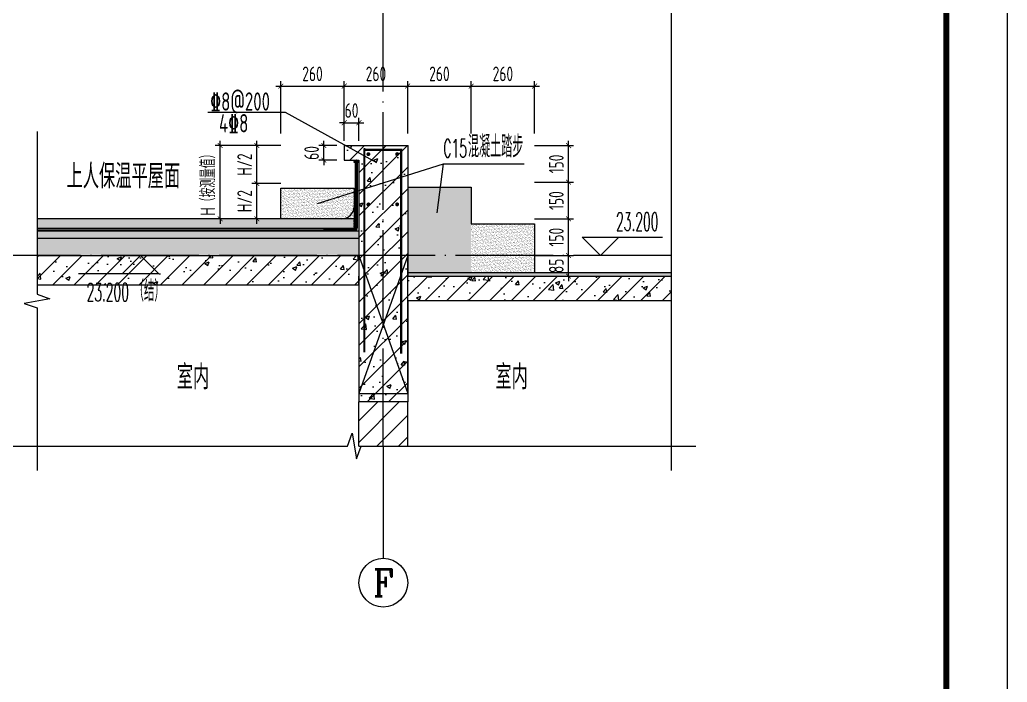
# Model space of a CAD drawing. Extents: x -1307975 to -76406, y -96289 to 379359.
# Drawn here: x -495474 to -491428, y 268176 to 270889 of the extents above; entities that cross this region are included whole.
import ezdxf
from ezdxf.enums import TextEntityAlignment as Align

# ---------------------------------------------------------------- set-up
doc = ezdxf.new("R2010")
doc.units = 0
doc.header["$LTSCALE"] = 1000
doc.linetypes.add('DASH', pattern=[0.35, 0.25, -0.1])
doc.linetypes.add('DOTE', pattern=[2.42, 2, -0.2, 0.02, -0.2])
doc.layers.get('0').update_dxf_attribs({"linetype": 'CONTINUOUS'})
doc.layers.get('DEFPOINTS').update_dxf_attribs({"linetype": 'CONTINUOUS'})
for name, color, linetype in [('3-屋面构造层', 157, 'CONTINUOUS'), ('A-AXIS_TEXT', 7, 'CONTINUOUS'), ('AXIS', 3, 'CONTINUOUS'), ('DIM', 2, 'CONTINUOUS'), ('DIM_ELEV', 3, 'CONTINUOUS'), ('DIM_IDEN', 67, 'CONTINUOUS'), ('DIM_SYMB', 3, 'CONTINUOUS'), ('PUB_TEXT', 2, 'CONTINUOUS'), ('REIN', 6, 'CONTINUOUS'), ('S-大样-砼线', 7, 'CONTINUOUS'), ('S-引出线', 40, 'CONTINUOUS'), ('TEXT', 2, 'CONTINUOUS'), ('WALL', 5, 'CONTINUOUS'), ('立面-看线', 251, 'CONTINUOUS')]:
    doc.layers.add(name, color=color, linetype=linetype)
for name, color, linetype, lineweight in [('AXIS_TEXT', 7, 'CONTINUOUS', 20), ('DOTE', 19, 'DOTE', 9), ('PUB_HATCH', 8, 'CONTINUOUS', 9), ('图框', 9, 'CONTINUOUS', 18)]:
    doc.layers.add(name, color=color, linetype=linetype, lineweight=lineweight)
doc.layers.add('yichutu', color=7, linetype='CONTINUOUS', true_color=0xffffff)
doc.styles.add('_TCH_AXIS', font='COMPLEX', dxfattribs={"bigfont": 'GBCBIG'})
doc.styles.add('_TCH_DIM', font='SIMPLEX.shx', dxfattribs={"width": 0.7, "bigfont": 'GBCBIG.shx'})
doc.styles.add('COMPLEX', font='COMPLEX')
doc.styles.add('DIM_FONT_T3', font='SIMPLEX', dxfattribs={"width": 0.705882, "bigfont": 'GBCBIG'})
doc.styles.add('TSSD_DIMENSION', font='Tssdeng.shx', dxfattribs={"width": 0.7, "bigfont": 'tssdchn.shx'})
doc.styles.add('TSSD_REIN', font='tssdeng.shx', dxfattribs={"width": 0.7, "height": 300, "bigfont": 'tssdchn.shx'})
doc.dimstyles.new('TSSD_20_20', dxfattribs={"dimtxt": 60, "dimasz": 20, "dimexe": 20, "dimexo": 50, "dimgap": 20, "dimtad": 1, "dimdec": 0, "dimzin": 0, "dimdsep": 46, "dimtxsty": 'TSSD_DIMENSION', "dimblk": 'ARCHTICK', "dimblk1": 'ARCHTICK', "dimblk2": 'ARCHTICK', "dimcen": 0, "dimdle": 20, "dimclrt": 7, "dimadec": 0, "dimazin": 0, "dimtfac": 1, "dimtdec": 0, "dimtix": 1, "dimtmove": 2, "dimatfit": 3, "dimfxl": 1, "dimtolj": 1, "dimtzin": 0, "dimarcsym": 0})
pattern_1 = [(45, (-1182008.505, 426623.756), (-44.194174, 44.194174), []), (50, (-1182008.5, 426623.76), (179.315046, -15.688034), [18.75, -206.25]), (355, (-1182008.5, 426623.76), (-34.687833, 188.048033), [15, -165]), (100.4514, (-1181993.56, 426622.45), (144.627345, 172.359886), [15.935047, -175.28553]), (46.1842, (-1182008.5, 426673.76), (266.81026, -41.379754), [28.125, -309.375]), (96.6356, (-1181986.27, 426670.3), (233.66568, 243.52947), [23.90257, -262.92825]), (351.1842, (-1182008.5, 426673.76), (233.66549, 243.52965), [22.5, -247.5]), (21, (-1181983.5, 426661.26), (149.226763, -100.654723), [18.75, -206.25]), (326, (-1181983.5, 426661.26), (60.828833, 181.28751), [15, -165]), (71.4514, (-1181971.07, 426652.87), (210.055657, 80.632624), [15.935047, -175.28553]), (37.5, (-1182008.505, 426623.756), (3.039964, 83.2234635), [0, -163, 0, -167.5, 0, -165.625]), (7.5, (-1182008.505, 426623.76), (65.767384, 98.602928), [0, -95.5, 0, -159.25, 0, -63.125]), (327.5, (-1182064.255, 426623.756), (133.455609, -5.638718), [0, -62.5, 0, -195, 0, -258.75]), (317.5, (-1182089.25, 426623.76), (145.796542, 25.026246), [0, -81.25, 0, -129.5, 0, -183.75])]

# ---------------------------------------------------------------- blocks, each defined once
blk = doc.blocks.new('GFDDDDRG')
at = {"layer": '图框'}
blk.add_lwpolyline([(923309.8, -107437), (923309.8, -159999.5), (893609.8, -159999.5), (893609.8, -107437)], close=True, dxfattribs=at)
blk.add_lwpolyline([(923309.8, -107437), (923309.8, -159999.5), (893609.8, -159999.5), (893609.8, -107437)], close=True, dxfattribs=at)
at = {"layer": '图框', "const_width": 50}
blk.add_lwpolyline([(894109.8, -159499.5), (922809.8, -159499.5), (922809.8, -108687), (894109.8, -108687)], close=True, dxfattribs=at)
blk = doc.blocks.new('yct-1051-594-26275-14850-25-1002.0')
at = {"layer": 'yichutu', "color": 7, "true_color": 0xffffff}
blk.add_lwpolyline([(0, 0), (0, 14850), (26275, 14850), (26275, 0)], close=True, dxfattribs=at)
blk = doc.blocks.new('_ArchTick')
at = {"color": 0, "linetype": 'ByBlock', "const_width": 0.15}
blk.add_lwpolyline([(-0.5, -0.5), (0.5, 0.5)], dxfattribs=at)
blk = doc.blocks.new('*D2407')
at = {"layer": 'DEFPOINTS', "color": 0, "transparency": 16777216}
for p in [(-493391.6, 269923.4), (-493225.6, 269923.4), (-493391.6, 269838.4)]:
    blk.add_point(p, dxfattribs=at)
at = {"layer": 'DIM', "color": 0, "lineweight": -2, "transparency": 16777216}
for p, q in [((-493341.6, 269923.4), (-493205.6, 269923.4)), ((-493225.6, 269923.4), (-493225.6, 269943.4)), ((-493225.6, 269838.4), (-493225.6, 269923.4)), ((-493341.6, 269838.4), (-493205.6, 269838.4)), ((-493225.6, 269838.4), (-493225.6, 269818.4))]:
    blk.add_line(p, q, dxfattribs=at)
at = {"layer": 'DIM', "color": 0, "lineweight": -2, "transparency": 16777216, "xscale": 20, "yscale": 20, "zscale": 20}
for p, rotation in [((-493225.6, 269923.4), 270), ((-493225.6, 269838.4), 90)]:
    blk.add_blockref('_ArchTick', p, dxfattribs=dict(at, rotation=rotation))
at = {"layer": 'DIM', "color": 7, "transparency": 16777216, "insert": (-493275.6, 269880.9), "char_height": 60, "attachment_point": 5, "rotation": 90, "style": 'TSSD_DIMENSION'}
blk.add_mtext('\\A1;85', dxfattribs=at)
blk = doc.blocks.new('*D2414')
at = {"layer": 'DEFPOINTS', "color": 0, "transparency": 16777216}
for p in [(-494652.8, 270373.5), (-494354.5, 270373.4), (-494354.5, 270073.5)]:
    blk.add_point(p, dxfattribs=at)
at = {"layer": 'DIM', "color": 0, "lineweight": -2, "transparency": 16777216}
for p, q in [((-494404.5, 270373.4), (-494672.8, 270373.5)), ((-494652.9, 270073.5), (-494652.8, 270373.5)), ((-494652.8, 270373.5), (-494652.8, 270393.5)), ((-494404.5, 270073.5), (-494672.9, 270073.5)), ((-494652.9, 270073.5), (-494652.9, 270053.5))]:
    blk.add_line(p, q, dxfattribs=at)
at = {"layer": 'DIM', "color": 0, "lineweight": -2, "transparency": 16777216, "xscale": 20, "yscale": 20, "zscale": 20}
for p, rotation in [((-494652.8, 270373.5), 269.9914374680386), ((-494652.9, 270073.5), 89.99143746803853)]:
    blk.add_blockref('_ArchTick', p, dxfattribs=dict(at, rotation=rotation))
at = {"layer": 'DIM', "color": 7, "transparency": 16777216, "insert": (-494702.8, 270223.5), "char_height": 60, "attachment_point": 5, "rotation": 89.9914, "style": 'TSSD_DIMENSION'}
blk.add_mtext('\\A1;H（按测量值）', dxfattribs=at)
blk = doc.blocks.new('*D2415')
at = {"layer": 'DEFPOINTS', "color": 0, "transparency": 16777216}
for p in [(-494502.8, 270373.5), (-494354.5, 270373.4), (-494354.5, 270218.4)]:
    blk.add_point(p, dxfattribs=at)
at = {"layer": 'DIM', "color": 0, "lineweight": -2, "transparency": 16777216}
for p, q in [((-494404.5, 270373.4), (-494522.8, 270373.5)), ((-494502.8, 270198.5), (-494502.8, 270393.5)), ((-494404.5, 270218.4), (-494522.8, 270218.5))]:
    blk.add_line(p, q, dxfattribs=at)
at = {"layer": 'DIM', "color": 0, "lineweight": -2, "transparency": 16777216, "xscale": 20, "yscale": 20, "zscale": 20}
for p, rotation in [((-494502.8, 270373.5), 89.99143746801619), ((-494502.8, 270218.5), 269.9914374680162)]:
    blk.add_blockref('_ArchTick', p, dxfattribs=dict(at, rotation=rotation))
at = {"layer": 'DIM', "color": 7, "transparency": 16777216, "insert": (-494552.8, 270296), "char_height": 60, "attachment_point": 5, "rotation": 89.9914, "style": 'TSSD_DIMENSION'}
blk.add_mtext('\\A1;H/2', dxfattribs=at)
blk = doc.blocks.new('*D2416')
at = {"layer": 'DEFPOINTS', "color": 0, "transparency": 16777216}
for p in [(-494502.8, 270218.5), (-494354.5, 270218.4), (-494354.5, 270073.5)]:
    blk.add_point(p, dxfattribs=at)
at = {"layer": 'DIM', "color": 0, "lineweight": -2, "transparency": 16777216}
for p, q in [((-494502.9, 270053.5), (-494502.8, 270238.5)), ((-494404.5, 270218.4), (-494522.8, 270218.5)), ((-494404.5, 270073.5), (-494522.9, 270073.5))]:
    blk.add_line(p, q, dxfattribs=at)
at = {"layer": 'DIM', "color": 0, "lineweight": -2, "transparency": 16777216, "xscale": 20, "yscale": 20, "zscale": 20}
for p, rotation in [((-494502.8, 270218.5), 89.99143746803242), ((-494502.9, 270073.5), 269.9914374680324)]:
    blk.add_blockref('_ArchTick', p, dxfattribs=dict(at, rotation=rotation))
at = {"layer": 'DIM', "color": 7, "transparency": 16777216, "insert": (-494552.8, 270146), "char_height": 60, "attachment_point": 5, "rotation": 89.9914, "style": 'TSSD_DIMENSION'}
blk.add_mtext('\\A1;H/2', dxfattribs=at)
blk = doc.blocks.new('*D2417')
at = {"layer": 'DEFPOINTS', "color": 0, "transparency": 16777216}
for p in [(-493364.5, 270617.3), (-493624.5, 270373.5), (-493364.5, 270373.5)]:
    blk.add_point(p, dxfattribs=at)
at = {"layer": 'DIM', "color": 0, "lineweight": -2, "transparency": 16777216}
for p, q in [((-493624.5, 270423.5), (-493624.5, 270637.3)), ((-493364.5, 270423.5), (-493364.5, 270637.3)), ((-493644.5, 270617.3), (-493344.5, 270617.3))]:
    blk.add_line(p, q, dxfattribs=at)
at = {"layer": 'DIM', "color": 0, "lineweight": -2, "transparency": 16777216, "xscale": 20, "yscale": 20, "zscale": 20, "rotation": 180}
blk.add_blockref('_ArchTick', (-493624.5, 270617.3), dxfattribs=at)
at = {"layer": 'DIM', "color": 0, "lineweight": -2, "transparency": 16777216, "xscale": 20, "yscale": 20, "zscale": 20}
blk.add_blockref('_ArchTick', (-493364.5, 270617.3), dxfattribs=at)
at = {"layer": 'DIM', "color": 7, "transparency": 16777216, "insert": (-493494.5, 270667.3), "char_height": 60, "attachment_point": 5, "style": 'TSSD_DIMENSION'}
blk.add_mtext('\\A1;260', dxfattribs=at)
blk = doc.blocks.new('*D2418')
at = {"layer": 'DEFPOINTS', "color": 0, "transparency": 16777216}
for p in [(-493624.5, 270617.3), (-493884.5, 270373.5), (-493624.5, 270373.5)]:
    blk.add_point(p, dxfattribs=at)
at = {"layer": 'DIM', "color": 0, "lineweight": -2, "transparency": 16777216}
for p, q in [((-493884.5, 270423.5), (-493884.5, 270637.3)), ((-493624.5, 270423.5), (-493624.5, 270637.3)), ((-493904.5, 270617.3), (-493604.5, 270617.3))]:
    blk.add_line(p, q, dxfattribs=at)
at = {"layer": 'DIM', "color": 0, "lineweight": -2, "transparency": 16777216, "xscale": 20, "yscale": 20, "zscale": 20, "rotation": 180}
blk.add_blockref('_ArchTick', (-493884.5, 270617.3), dxfattribs=at)
at = {"layer": 'DIM', "color": 0, "lineweight": -2, "transparency": 16777216, "xscale": 20, "yscale": 20, "zscale": 20}
blk.add_blockref('_ArchTick', (-493624.5, 270617.3), dxfattribs=at)
at = {"layer": 'DIM', "color": 7, "transparency": 16777216, "insert": (-493754.5, 270667.3), "char_height": 60, "attachment_point": 5, "style": 'TSSD_DIMENSION'}
blk.add_mtext('\\A1;260', dxfattribs=at)
blk = doc.blocks.new('*D2419')
at = {"layer": 'DEFPOINTS', "color": 0, "transparency": 16777216}
for p in [(-493884.5, 270617.3), (-494144.5, 270373.5), (-493884.5, 270373.5)]:
    blk.add_point(p, dxfattribs=at)
at = {"layer": 'DIM', "color": 0, "lineweight": -2, "transparency": 16777216}
for p, q in [((-494144.5, 270423.5), (-494144.5, 270637.3)), ((-493884.5, 270423.5), (-493884.5, 270637.3)), ((-494164.5, 270617.3), (-493864.5, 270617.3))]:
    blk.add_line(p, q, dxfattribs=at)
at = {"layer": 'DIM', "color": 0, "lineweight": -2, "transparency": 16777216, "xscale": 20, "yscale": 20, "zscale": 20, "rotation": 180}
blk.add_blockref('_ArchTick', (-494144.5, 270617.3), dxfattribs=at)
at = {"layer": 'DIM', "color": 0, "lineweight": -2, "transparency": 16777216, "xscale": 20, "yscale": 20, "zscale": 20}
blk.add_blockref('_ArchTick', (-493884.5, 270617.3), dxfattribs=at)
at = {"layer": 'DIM', "color": 7, "transparency": 16777216, "insert": (-494014.5, 270667.3), "char_height": 60, "attachment_point": 5, "style": 'TSSD_DIMENSION'}
blk.add_mtext('\\A1;260', dxfattribs=at)
blk = doc.blocks.new('*D2420')
at = {"layer": 'DEFPOINTS', "color": 0, "transparency": 16777216}
for p in [(-494144.5, 270617.3), (-494404.5, 270373.5), (-494144.5, 270373.5)]:
    blk.add_point(p, dxfattribs=at)
at = {"layer": 'DIM', "color": 0, "lineweight": -2, "transparency": 16777216}
for p, q in [((-494404.5, 270423.5), (-494404.5, 270637.3)), ((-494144.5, 270423.5), (-494144.5, 270637.3)), ((-494424.5, 270617.3), (-494124.5, 270617.3))]:
    blk.add_line(p, q, dxfattribs=at)
at = {"layer": 'DIM', "color": 0, "lineweight": -2, "transparency": 16777216, "xscale": 20, "yscale": 20, "zscale": 20, "rotation": 180}
blk.add_blockref('_ArchTick', (-494404.5, 270617.3), dxfattribs=at)
at = {"layer": 'DIM', "color": 0, "lineweight": -2, "transparency": 16777216, "xscale": 20, "yscale": 20, "zscale": 20}
blk.add_blockref('_ArchTick', (-494144.5, 270617.3), dxfattribs=at)
at = {"layer": 'DIM', "color": 7, "transparency": 16777216, "insert": (-494274.5, 270667.3), "char_height": 60, "attachment_point": 5, "style": 'TSSD_DIMENSION'}
blk.add_mtext('\\A1;260', dxfattribs=at)
blk = doc.blocks.new('*D2421')
at = {"layer": 'DEFPOINTS', "color": 0, "transparency": 16777216}
for p in [(-493414.4, 270373.5), (-493225.5, 270373.4), (-493414.5, 270223.5)]:
    blk.add_point(p, dxfattribs=at)
at = {"layer": 'DIM', "color": 0, "lineweight": -2, "transparency": 16777216}
for p, q in [((-493364.4, 270373.5), (-493205.5, 270373.4)), ((-493225.6, 270203.4), (-493225.5, 270393.4)), ((-493364.5, 270223.5), (-493205.6, 270223.4))]:
    blk.add_line(p, q, dxfattribs=at)
at = {"layer": 'DIM', "color": 0, "lineweight": -2, "transparency": 16777216, "xscale": 20, "yscale": 20, "zscale": 20}
for p, rotation in [((-493225.5, 270373.4), 89.99143746800853), ((-493225.6, 270223.4), 269.9914374680085)]:
    blk.add_blockref('_ArchTick', p, dxfattribs=dict(at, rotation=rotation))
at = {"layer": 'DIM', "color": 7, "transparency": 16777216, "insert": (-493275.5, 270298.4), "char_height": 60, "attachment_point": 5, "rotation": 89.9914, "style": 'TSSD_DIMENSION'}
blk.add_mtext('\\A1;150', dxfattribs=at)
blk = doc.blocks.new('*D2422')
at = {"layer": 'DEFPOINTS', "color": 0, "transparency": 16777216}
for p in [(-493414.5, 270223.5), (-493225.6, 270223.4), (-493414.5, 270073.5)]:
    blk.add_point(p, dxfattribs=at)
at = {"layer": 'DIM', "color": 0, "lineweight": -2, "transparency": 16777216}
for p, q in [((-493225.6, 270053.4), (-493225.6, 270243.4)), ((-493364.5, 270223.5), (-493205.6, 270223.4)), ((-493364.5, 270073.5), (-493205.6, 270073.4))]:
    blk.add_line(p, q, dxfattribs=at)
at = {"layer": 'DIM', "color": 0, "lineweight": -2, "transparency": 16777216, "xscale": 20, "yscale": 20, "zscale": 20}
for p, rotation in [((-493225.6, 270223.4), 89.99143746796419), ((-493225.6, 270073.4), 269.9914374679641)]:
    blk.add_blockref('_ArchTick', p, dxfattribs=dict(at, rotation=rotation))
at = {"layer": 'DIM', "color": 7, "transparency": 16777216, "insert": (-493275.6, 270148.4), "char_height": 60, "attachment_point": 5, "rotation": 89.9914, "style": 'TSSD_DIMENSION'}
blk.add_mtext('\\A1;150', dxfattribs=at)
blk = doc.blocks.new('*D2423')
at = {"layer": 'DEFPOINTS', "color": 0, "transparency": 16777216}
for p in [(-493414.5, 270073.5), (-493225.6, 270073.4), (-493414.5, 269923.5)]:
    blk.add_point(p, dxfattribs=at)
at = {"layer": 'DIM', "color": 0, "lineweight": -2, "transparency": 16777216}
for p, q in [((-493364.5, 270073.5), (-493205.6, 270073.4)), ((-493225.6, 269903.4), (-493225.6, 270093.4)), ((-493364.5, 269923.5), (-493205.6, 269923.4))]:
    blk.add_line(p, q, dxfattribs=at)
at = {"layer": 'DIM', "color": 0, "lineweight": -2, "transparency": 16777216, "xscale": 20, "yscale": 20, "zscale": 20}
for p, rotation in [((-493225.6, 270073.4), 89.991437468004), ((-493225.6, 269923.4), 269.991437468004)]:
    blk.add_blockref('_ArchTick', p, dxfattribs=dict(at, rotation=rotation))
at = {"layer": 'DIM', "color": 7, "transparency": 16777216, "insert": (-493275.6, 269998.4), "char_height": 60, "attachment_point": 5, "rotation": 89.9914, "style": 'TSSD_DIMENSION'}
blk.add_mtext('\\A1;150', dxfattribs=at)
blk = doc.blocks.new('*D2426')
at = {"layer": 'DEFPOINTS', "color": 0, "transparency": 16777216}
for p in [(-494228.3, 270373.5), (-494124.5, 270373.5), (-494124.5, 270313.5)]:
    blk.add_point(p, dxfattribs=at)
at = {"layer": 'DIM', "color": 0, "lineweight": -2, "transparency": 16777216}
for p, q in [((-494174.5, 270373.5), (-494248.3, 270373.5)), ((-494228.3, 270373.5), (-494228.3, 270393.5)), ((-494228.3, 270313.5), (-494228.3, 270373.5)), ((-494174.5, 270313.5), (-494248.3, 270313.5)), ((-494228.3, 270313.5), (-494228.3, 270293.5))]:
    blk.add_line(p, q, dxfattribs=at)
at = {"layer": 'DIM', "color": 0, "lineweight": -2, "transparency": 16777216, "xscale": 20, "yscale": 20, "zscale": 20}
for p, rotation in [((-494228.3, 270373.5), 270), ((-494228.3, 270313.5), 90)]:
    blk.add_blockref('_ArchTick', p, dxfattribs=dict(at, rotation=rotation))
at = {"layer": 'DIM', "color": 7, "transparency": 16777216, "insert": (-494278.3, 270343.5), "char_height": 60, "attachment_point": 5, "rotation": 90, "style": 'TSSD_DIMENSION'}
blk.add_mtext('\\A1;60', dxfattribs=at)
blk = doc.blocks.new('*D2427')
at = {"layer": 'DEFPOINTS', "color": 0, "transparency": 16777216}
for p in [(-494084.5, 270467.3), (-494144.5, 270343.5), (-494084.5, 270343.5)]:
    blk.add_point(p, dxfattribs=at)
at = {"layer": 'DIM', "color": 0, "lineweight": -2, "transparency": 16777216}
for p, q in [((-494144.5, 270393.5), (-494144.5, 270487.3)), ((-494084.5, 270393.5), (-494084.5, 270487.3)), ((-494144.5, 270467.3), (-494164.5, 270467.3)), ((-494144.5, 270467.3), (-494084.5, 270467.3)), ((-494084.5, 270467.3), (-494064.5, 270467.3))]:
    blk.add_line(p, q, dxfattribs=at)
at = {"layer": 'DIM', "color": 0, "lineweight": -2, "transparency": 16777216, "xscale": 20, "yscale": 20, "zscale": 20}
blk.add_blockref('_ArchTick', (-494144.5, 270467.3), dxfattribs=at)
at = {"layer": 'DIM', "color": 0, "lineweight": -2, "transparency": 16777216, "xscale": 20, "yscale": 20, "zscale": 20, "rotation": 180}
blk.add_blockref('_ArchTick', (-494084.5, 270467.3), dxfattribs=at)
at = {"layer": 'DIM', "color": 7, "transparency": 16777216, "insert": (-494114.5, 270517.3), "char_height": 60, "attachment_point": 5, "style": 'TSSD_DIMENSION'}
blk.add_mtext('\\A1;60', dxfattribs=at)
blk = doc.blocks.new('_AXISO')
blk.add_circle((0, 0), 0.5)
at = {"layer": 'A-AXIS_TEXT', "style": 'COMPLEX', "width": 1.041667}
blk.add_attdef('A', text='', height=0.56, dxfattribs=at).set_placement((-0.25, -0.28), (0.25, -0.28), align=Align.FIT)
blk = doc.blocks.new('20210809.04175823')
at = {"layer": 'REIN', "const_width": 9}
blk.add_lwpolyline([(87795.5, 66684), (87795.5, 67513.4), (87946.6, 67513.4), (87946.6, 66678.4)], dxfattribs=at)
at = {"layer": 'REIN', "const_width": 8}
for points in [[(87808.2, 67496.1, 1), (87816.2, 67496.1, 1)], [(87926, 67496.1, 1), (87934, 67496.1, 1)], [(87808.2, 67290.1, 1), (87816.2, 67290.1, 1)], [(87926, 67290.1, 1), (87934, 67290.1, 1)]]:
    blk.add_lwpolyline(points, format="xyb", close=True, dxfattribs=at)
at = {"layer": 'S-大样-砼线'}
for p, q in [((87773.3, 67080.9), (87973.3, 66515.9)), ((87973.3, 67080.9), (87773.3, 66515.9))]:
    blk.add_line(p, q, dxfattribs=at)
blk.add_lwpolyline([(87973.3, 67080.9), (87773.3, 67080.9), (87773.3, 66515.9), (87973.3, 66515.9)], close=True, dxfattribs=at)
at = {"layer": 'S-引出线'}
blk.add_lwpolyline([(87846.2, 67460.1), (87472.9, 67667.2), (87154.5, 67667.2)], dxfattribs=at)
at = {"layer": 'TEXT', "style": 'TSSD_REIN', "width": 0.7}
for s, p in [('%%1328@200', (87164, 67674.1)), ('4%%1328', (87200.1, 67585))]:
    blk.add_text(s, height=75, rotation=0, dxfattribs=at).set_placement(p)

msp = doc.modelspace()

# ---------------------------------------------------------------- hatches: boundary and pattern name
at = {"layer": '3-屋面构造层'}
h = msp.add_hatch(dxfattribs=at)
h.set_pattern_fill('隔热材料01', color=256, scale=7.692308, style=0)
h.set_pattern_definition([(270, (-2472994.5854, -615976.039), (3.846153863, -7e-16), [0.385980771, -3.460173092]), (270, (-2472997.467, -615976.039), (3.846153863, -7e-16), [0.385980771, -3.460173092]), (90, (-2472995.5044, -615978.6488), (-3.846153863, 2e-16), [0.385980771, -3.460173092]), (90, (-2472996.548, -615978.6488), (-3.846153863, 2e-16), [0.385980771, -3.460173092]), (180, (-2472994.102, -615979.267), (-5e-16, -3.846153863), [3.848019248, 0.0018653846]), (135, (-2472995.1757, -615979.074), (2e-16, 3.8461441747), [0.328307694, -5.110980792]), (116.56505, (-2472991.5617, -615978.8418), (8.6793e-06, 3.8461487416), [0.215769232, -8.384500037]), (116.56505, (-2472995.4079, -615978.8418), (8.6793e-06, 3.8461487416), [0.215769232, -8.384500037]), (153.43495, (-2472990.9436, -615979.267), (-8.6793e-06, 3.8461487416), [0.431538463, -8.168730805]), (153.43495, (-2472994.7898, -615979.267), (-8.6793e-06, 3.8461487416), [0.431538463, -8.168730805]), (63.43495, (-2472991.6582, -615978.2628), (-8.6793e-06, 3.8461487416), [2.054923086, -6.5453461826]), (63.43495, (-2472995.5044, -615978.2628), (-8.6793e-06, 3.8461487416), [2.054923086, -6.5453461826]), (116.56505, (-2472990.7392, -615976.0389), (8.6793e-06, 3.8461487416), [0.215769232, -8.384500037]), (116.56505, (-2472994.5854, -615976.0389), (8.6793e-06, 3.8461487416), [0.215769232, -8.384500037]), (135, (-2472994.682, -615975.846), (2e-16, 3.8461441747), [0.328307694, -5.110980792]), (153.43495, (-2472991.068, -615975.6137), (-8.6793e-06, 3.8461487416), [0.431538463, -8.168730805]), (153.43495, (-2472994.914, -615975.6137), (-8.6793e-06, 3.8461487416), [0.431538463, -8.168730805]), (45, (-2472997.3703, -615975.846), (2e-16, 3.8461441747), [0.328307694, -5.110980792]), (63.43495, (-2472993.6207, -615976.0389), (-8.6793e-06, 3.8461487416), [0.215769232, -8.384500037]), (63.43495, (-2472997.4668, -615976.0389), (-8.6793e-06, 3.8461487416), [0.215769232, -8.384500037]), (26.56505, (-2472993.292, -615975.6137), (8.6793e-06, 3.8461487416), [0.431538463, -8.168730805]), (26.56505, (-2472997.1382, -615975.6137), (8.6793e-06, 3.8461487416), [0.431538463, -8.168730805]), (116.56505, (-2472992.7017, -615978.2628), (8.6793e-06, 3.8461487416), [2.054923086, -6.5453461826]), (116.56505, (-2472996.5479, -615978.2628), (8.6793e-06, 3.8461487416), [2.054923086, -6.5453461826]), (45, (-2472996.8765, -615979.074), (2e-16, 3.8461441747), [0.328307694, -5.110980792]), (63.43495, (-2472992.7982, -615978.8418), (-8.6793e-06, 3.8461487416), [0.215769232, -8.384500037]), (63.43495, (-2472996.6443, -615978.8418), (-8.6793e-06, 3.8461487416), [0.215769232, -8.384500037]), (26.56505, (-2472993.4163, -615979.267), (8.6793e-06, 3.8461487416), [0.431538463, -8.168730805]), (26.56505, (-2472997.2625, -615979.267), (8.6793e-06, 3.8461487416), [0.431538463, -8.168730805])])
edge = h.paths.add_edge_path()
edge.add_arc((-494095.27, 270304.24), 9.23, 90, 180, ccw=False)
edge.add_line((-494095.27, 270313.47), (-494084.5, 270313.47))
edge.add_line((-494084.5, 270313.47), (-494084.5, 270304.24))
edge.add_line((-494084.5, 270304.24), (-494104.5, 270304.24))
h = msp.add_hatch(dxfattribs=at)
h.set_pattern_fill('混凝土', color=256, scale=5, angle=-1.14576, style=0)
h.set_pattern_definition([(48.8542372, (-2555756.07, -660067.9), (35.7930991, -3.8540962), [3.75, -41.25]), (353.8542372, (-2555756.07, -660067.9), (-6.18413784, 37.7408106), [3, -33]), (99.3056372, (-2555753.087, -660068.22), (29.6089874, 33.88669106), [3.1870095, -35.0571056]), (45.0384372, (-2555755.87, -660057.9), (53.1858973, -9.3413237), [5.625, -61.875]), (95.4898372, (-2555751.44, -660058.68), (47.6977146, 47.7616795), [4.7805144, -52.58565]), (350.0384372, (-2555755.87, -660057.9), (47.6976773, 47.7617167), [4.5, -49.5]), (19.8542372, (-2555750.92, -660060.5), (29.43684693, -20.72370726), [3.75, -41.25]), (324.8542372, (-2555750.92, -660060.5), (12.88833923, 36.00698624), [3, -33]), (70.3056372, (-2555748.468, -660062.228), (42.32519773, 15.28324586), [3.1870095, -35.0571056]), (36.35423716, (-2555756.07, -660067.9), (0.9406985, 16.62920733), [0, -32.6, 0, -33.5, 0, -33.125]), (6.3542372, (-2555756.07, -660067.9), (13.54517982, 19.45362572), [0, -19.1, 0, -31.85, 0, -12.625]), (326.35423716, (-2555767.218, -660067.677), (26.66323482, -1.66123381), [0, -12.5, 0, -39, 0, -51.75]), (316.3542372, (-2555772.217, -660067.577), (29.25356332, 4.4211788), [0, -16.25, 0, -25.9, 0, -36.75])])
h.paths.add_polyline_path([(-495402.79, 270033.47), (-495402.79, 270073.47), (-494104.5, 270073.47), (-494104.5, 270033.47)])
h = msp.add_hatch(dxfattribs=at)
h.set_pattern_fill('隔热材料03', color=256, scale=12.5, style=0)
h.set_pattern_definition([(113.578, (-2973411.9154, -241663.1705), (-0.0086926214, 6.2699620763), [1.075, -0.5693125, 2.8375, -0.5693125, 1.075, -0.6825]), (66.42, (-2973410.2784, -241663.1705), (2.7277878508, 6.04248e-05), [1.075, -0.5693125, 2.840375, -0.5693125, 1.075, -0.6825]), (180, (-2973410.2784, -241663.1705), (0, 6.25), [1.636625, -1.0910625]), (180, (-2973411.642, -241657.5455), (0, 6.25), [1.636625, -1.0910625]), (90, (-2973409.8467, -241662.1814), (2.72775, 2e-16), [0.52175, -5.72825]), (90, (-2973411.2105, -241659.0564), (2.72775, 2e-16), [0.52175, -5.72825]), (90, (-2973412.3467, -241662.1814), (2.72775, 2e-16), [0.52175, -5.72825]), (90, (-2973413.7105, -241659.0564), (2.72775, 2e-16), [0.52175, -5.72825])])
edge = h.paths.add_edge_path()
edge.add_line((-494098.25, 270073.47), (-494098.25, 270037.51))
edge.add_arc((-494104.5, 270037.51), 6.25, -90, 0, ccw=False)
edge.add_line((-494104.5, 270031.26), (-494104.5, 270073.47))
edge.add_line((-494104.5, 270073.47), (-494098.25, 270073.47))
h = msp.add_hatch(dxfattribs=at)
h.set_pattern_fill('焦渣矿渣', color=256, scale=4, angle=-1.14576, style=0)
h.set_pattern_definition([(358.85423716, (-2555756.07, -660057.9), (8.27546507, 13.69326162), [1.6, -14.4]), (298.85423716, (-2555756.07, -660057.9), (15.99644496, -0.32013217), [1.6, -14.4]), (238.85423716, (-2555754.47, -660057.932), (7.72097989, -14.01339379), [1.6, -14.4]), (268.8542372, (-2555749.671, -660058.028), (15.83683295, -8.3183365), [2.4, -11.456]), (268.8542372, (-2555748.071, -660058.06), (15.83683295, -8.3183365), [2.4, -11.456]), (268.8542372, (-2555746.472, -660058.092), (15.83683295, -8.3183365), [2.4, -11.456])])
h.paths.add_polyline_path([(-495402.79, 269993.47), (-495402.79, 270023.47), (-494084.51, 270023.47), (-494084.51, 269993.47)])
h = msp.add_hatch(dxfattribs=at)
h.set_pattern_fill('加气混凝土', color=256, scale=5, style=0)
h.set_pattern_definition([(0, (-2555738.37, -660086.2), (30, 60), [0, -60]), (0, (-2555773.47, -660094.3), (30, 60), [0, -60]), (0, (-2555753.97, -660094.9), (30, 60), [0, -60]), (0, (-2555732.67, -660077.2), (30, 60), [0, -60]), (0, (-2555757.57, -660097.9), (30, 60), [0, -60]), (0, (-2555726.67, -660039.4), (30, 60), [0, -60]), (0, (-2555744.97, -660044.2), (30, 60), [0, -60]), (0, (-2555735.37, -660051.7), (30, 60), [0, -60]), (0, (-2555784.27, -660052.9), (30, 60), [0, -60]), (0, (-2555754.87, -660055.6), (30, 60), [0, -60]), (0, (-2555766.27, -660070.9), (30, 60), [0, -60]), (0, (-2555765.67, -660093.4), (30, 60), [0, -60]), (0, (-2555743.17, -660095.8), (30, 60), [0, -60]), (0, (-2555726.67, -660069.4), (30, 60), [0, -60]), (0, (-2555782.77, -660078.7), (30, 60), [0, -60]), (0, (-2555777.67, -660068.5), (30, 60), [0, -60]), (0, (-2555754.27, -660072.7), (30, 60), [0, -60]), (0, (-2555762.67, -660081.4), (30, 60), [0, -60]), (0, (-2555767.47, -660061.6), (30, 60), [0, -60]), (0, (-2555759.97, -660039.1), (30, 60), [0, -60]), (0, (-2555780.37, -660091.3), (30, 60), [0, -60]), (0, (-2555747.37, -660051.4), (30, 60), [0, -60]), (0, (-2555775.27, -660050.5), (30, 60), [0, -60]), (0, (-2555780.07, -660042.7), (30, 60), [0, -60]), (130.601294, (-2555730.3555, -660058.1853), (-149.999998343, 180.000000787), [2.6341554, -1103.7111]), (18.4349488, (-2555734.641, -660057.042), (149.999999447, 59.999999557), [2.710524, -376.76279]), (90, (-2555734.64, -660059.614), (30, 60), [2.5714284, -117.428565]), (161.565051, (-2555732.07, -660060.471), (-150.000000755, 59.999995527), [2.710524, -376.76279]), (53.1301023, (-2555732.07, -660060.471), (30.000000057, 59.99999997), [2.857143, -297.14285]), (135, (-2555729.784, -660091.042), (-30.00000363, 59.99999594), [2.424366, -167.28126]), (45, (-2555733.213, -660091.042), (29.9999998, 59.99999976), [2.424366, -167.28126]), (135, (-2555731.498, -660092.757), (-30.00000363, 59.99999594), [2.424366, -167.28126]), (45, (-2555731.498, -660092.757), (29.9999998, 59.99999976), [2.424366, -167.28126]), (116.565051, (-2555758.64, -660050.757), (-5.2e-06, 119.9999967), [3.1943826, -63.88765]), (180, (-2555760.07, -660047.9), (-30, 60), [3.4285716, -56.571425]), (63.4349488, (-2555764.927, -660050.757), (3e-07, 119.9999994), [3.1943826, -63.88765]), (116.565051, (-2555763.5, -660053.614), (-5.2e-06, 119.9999967), [3.1943826, -63.88765]), (0, (-2555763.5, -660053.614), (30, 60), [3.4285716, -56.571425]), (63.4349488, (-2555760.07, -660053.614), (3e-07, 119.9999994), [3.1943826, -63.88765]), (107.102728, (-2555736.0698, -660071.0424), (-89.9999965592, 300.000000484), [3.8861346, -1628.29025]), (143.972626, (-2555737.2127, -660067.328), (-569.999992774, 419.999999525), [3.8861346, -812.202]), (180, (-2555740.356, -660065.04), (-30, 60), [3.7142856, -56.28571]), (36.0273733, (-2555747.2127, -660067.328), (569.999995788, 419.999995472), [3.8861346, -812.202]), (71.5650511, (-2555748.356, -660070.757), (90.000000462, 299.999999483), [3.6140316, -375.85928]), (107.102728, (-2555747.2127, -660074.471), (-89.9999965592, 300.000000484), [3.8861346, -1628.29025]), (143.972626, (-2555744.07, -660076.7567), (-569.999992774, 419.999999525), [3.8861346, -812.202]), (0, (-2555744.07, -660076.757), (30, 60), [3.7142856, -56.28571]), (36.0273733, (-2555740.3555, -660076.7567), (569.999995788, 419.999995472), [3.8861346, -812.202]), (71.5650511, (-2555737.213, -660074.471), (90.000000462, 299.999999483), [3.6140316, -375.85928]), (150.255118, (-2555735.4984, -660043.0424), (-90.000000213, 59.999999257), [2.303502, -481.43196]), (90, (-2555737.498, -660044.185), (30, 60), [2.2857144, -117.714275]), (29.7448813, (-2555737.4984, -660044.185), (90.000000053, 59.99999972), [2.303502, -481.43196]), (116.565051, (-2555749.5, -660085.614), (-5.2e-06, 119.9999967), [3.1943826, -63.88765]), (168.690067, (-2555750.927, -660082.7567), (-270.0000002, 59.999998494), [2.9137254, -608.96855]), (41.1859251, (-2555756.0698, -660084.1853), (749.999995456, 659.999994229), [3.0371844, -1272.5802]), (90, (-2555756.07, -660087.042), (30, 60), [2.857143, -117.14285]), (138.814074, (-2555753.784, -660089.0424), (-749.999986669, 660.0000042036), [3.0371844, -1272.5802]), (16.6992442, (-2555753.784, -660089.0424), (989.9999925516, 299.9999968578), [2.982945, -1249.85375]), (60.9453959, (-2555750.927, -660088.1853), (29.9999999204, 59.9999994693), [2.9416086, -1232.53395]), (109.983106, (-2555774.6412, -660060.471), (-150.000000565, 419.9999988885), [3.3442002, -1401.21975]), (155.556045, (-2555775.784, -660057.3281), (-390.0000014866, 179.9999962603), [3.4522986, -1446.51315]), (24.4439547, (-2555782.0698, -660057.3281), (390.0000001945, 179.9999991342), [3.4522986, -1446.51315]), (70.0168934, (-2555783.2127, -660060.471), (150.0000004522, 419.999998958), [3.3442002, -1401.21975]), (109.983106, (-2555782.0698, -660063.6139), (-150.000000565, 419.9999988885), [3.3442002, -1401.21975]), (160.016893, (-2555778.927, -660064.7567), (-150.000000088, 59.999997267), [3.3442002, -698.93775]), (19.9831065, (-2555778.927, -660064.7567), (149.999999176, 59.999999905), [3.3442002, -698.93775]), (70.0168934, (-2555775.784, -660063.6139), (150.0000004522, 419.999998958), [3.3442002, -1401.21975]), (122.005383, (-2555752.3555, -660065.8996), (-30.000004026, 59.999996937), [2.6954232, -563.3434]), (18.4349488, (-2555756.356, -660064.471), (149.999999447, 59.999999557), [2.710524, -376.76279]), (90, (-2555756.356, -660067.042), (30, 60), [2.5714284, -117.428565]), (161.565051, (-2555753.784, -660067.9), (-150.000000755, 59.999995527), [2.710524, -376.76279]), (54.4623222, (-2555753.784, -660067.8996), (209.9999996957, 299.9999995506), [2.457807, -1029.82115]), (116.565051, (-2555769.784, -660080.47), (-5.2e-06, 119.9999967), [3.1943826, -63.88765]), (180, (-2555771.21, -660077.614), (-30, 60), [3.142857, -56.85714]), (59.0362434, (-2555776.07, -660080.471), (30.000000098, 59.999999709), [3.3319728, -696.3822]), (120.963756, (-2555774.3555, -660083.328), (-30.0000041, 59.999997245), [3.3319728, -696.3822]), (0, (-2555774.356, -660083.33), (30, 60), [3.142857, -56.85714]), (63.4349488, (-2555771.21, -660083.33), (3e-07, 119.9999994), [3.1943826, -63.88765])])
h.paths.add_polyline_path([(-494084.5, 269923.47), (-495402.79, 269923.47), (-495402.79, 269953.47), (-494084.5, 269953.47)])
at = {"layer": 'PUB_HATCH'}
h = msp.add_hatch(dxfattribs=at)
h.set_pattern_fill('钢筋混凝土', color=256, scale=25, style=0)
h.set_pattern_definition(pattern_1)
h.paths.add_polyline_path([(-494144.5, 270313.47), (-494084.5, 270313.47), (-493884.5, 270373.47), (-494144.5, 270373.47)])
h = msp.add_hatch(dxfattribs=at)
h.set_pattern_fill('钢筋混凝土', color=256, scale=25, style=0)
h.set_pattern_definition(pattern_1)
h.paths.add_polyline_path([(-493884.5, 270373.47), (-494084.5, 270313.47), (-494084.5, 269923.47), (-494017.84, 269883.47), (-493884.5, 269923.47)])
h = msp.add_hatch(dxfattribs=at)
h.set_pattern_fill('钢筋混凝土', color=256, scale=25, style=0)
h.set_pattern_definition(pattern_1)
h.paths.add_polyline_path([(-495402.79, 269803.47), (-494084.5, 269803.47), (-494017.84, 269883.47), (-494084.5, 269923.47), (-495402.79, 269923.47)])
h = msp.add_hatch(dxfattribs=at)
h.set_pattern_fill('钢筋混凝土', color=256, scale=25, style=0)
h.set_pattern_definition(pattern_1)
h.paths.add_polyline_path([(-494017.84, 269883.47), (-494084.5, 269803.47), (-494084.5, 269838.47), (-493951.17, 269805.13), (-493884.5, 269838.47), (-493884.5, 269923.47)])
h = msp.add_hatch(dxfattribs=at)
h.set_pattern_fill('钢筋混凝土', color=256, scale=25, style=0)
h.set_pattern_definition(pattern_1)
h.paths.add_polyline_path([(-493951.17, 269805.13), (-494084.5, 269838.47), (-494084.5, 269323.47), (-493884.5, 269323.47), (-493884.5, 269738.47)])
h = msp.add_hatch(dxfattribs=at)
h.set_pattern_fill('钢筋混凝土', color=256, scale=25, style=0)
h.set_pattern_definition(pattern_1)
h.paths.add_polyline_path([(-493951.17, 269805.13), (-493884.5, 269738.47), (-492804.5, 269738.47), (-492804.5, 269838.47), (-493884.5, 269838.47)])
h = msp.add_hatch(dxfattribs=at)
h.set_pattern_fill('普通砖', color=256, scale=25, style=0)
h.set_pattern_definition([(45, (-1182008.505, 426668.634), (-44.1941915, 44.1941915), [])])
h.paths.add_polyline_path([(-493884.5, 269142.71), (-493884.5, 269323.47), (-494084.5, 269323.47), (-494084.5, 269142.71)])
at = {"layer": '立面-看线'}
h = msp.add_hatch(dxfattribs=at)
h.set_pattern_fill('碎沙', color=256, scale=4)
h.set_pattern_definition([(37.5, (-1295457.743, -115238.486), (-0.32000626, 9.78826475), [0, -7.7216, 0, -8.636, 0, -8.255]), (7.5, (-1295457.743, -115238.486), (8.99046566, 14.33650201), [0, -4.1656, 0, -6.9596, 0, -2.667]), (327.5, (-1295463.992, -115238.486), (15.819847405, 0.02874369), [0, -2.54, 0, -9.144, 0, -11.938]), (317.5, (-1295463.992, -115238.486), (15.27112905, 4.45858647), [0, -1.27, 0, -5.9944, 0, -6.858])])
h.paths.add_polyline_path([(-494104.5, 270073.47), (-494104.5, 270198.48), (-494404.5, 270198.48), (-494404.5, 270073.47)])
h = msp.add_hatch(dxfattribs=at)
h.set_pattern_fill('碎沙', color=256, scale=4)
h.set_pattern_definition([(37.5, (-1295017.743, -115160.82), (-0.32000626, 9.78826475), [0, -7.7216, 0, -8.636, 0, -8.255]), (7.5, (-1295017.743, -115160.82), (8.99046566, 14.33650201), [0, -4.1656, 0, -6.9596, 0, -2.667]), (327.5, (-1295023.992, -115160.82), (15.819847405, 0.02874369), [0, -2.54, 0, -9.144, 0, -11.938]), (317.5, (-1295023.992, -115160.82), (15.27112905, 4.45858647), [0, -1.27, 0, -5.9944, 0, -6.858])])
edge = h.paths.add_edge_path()
edge.add_line((-493624.5, 269853.47), (-493624.5, 270203.47))
edge.add_line((-493624.5, 270203.47), (-493884.5, 270203.47))
edge.add_line((-493884.5, 270198.47), (-493884.5, 269873.47))
edge.add_line((-493884.5, 269853.47), (-493625.28, 269853.47))
h = msp.add_hatch(dxfattribs=at)
h.set_pattern_fill('碎沙', color=256, scale=4)
h.set_pattern_definition([(37.5, (-1294677.743, -115400.153), (-0.32000626, 9.78826475), [0, -7.7216, 0, -8.636, 0, -8.255]), (7.5, (-1294677.743, -115400.153), (8.99046566, 14.33650201), [0, -4.1656, 0, -6.9596, 0, -2.667]), (327.5, (-1294683.992, -115400.153), (15.819847405, 0.02874369), [0, -2.54, 0, -9.144, 0, -11.938]), (317.5, (-1294683.992, -115400.153), (15.27112905, 4.45858647), [0, -1.27, 0, -5.9944, 0, -6.858])])
h.paths.add_polyline_path([(-493364.5, 269853.47), (-493364.5, 270053.47), (-493624.5, 270053.47), (-493624.5, 269853.47)])
h = msp.add_hatch(dxfattribs=at)
h.set_pattern_fill('HONEY', color=256, scale=7)
h.set_pattern_definition([(0, (-3272657.344, -1031600.166), (16.66875, 9.623705), [11.1125, -22.225]), (120, (-3272657.344, -1031600.166), (-16.66874801, 9.62370845), [11.1125, -22.225]), (60, (-3272657.344, -1031600.166), (1.99e-06, 19.24741345), [-22.225, 11.1125])])
h.paths.add_polyline_path([(-494084.5, 269953.47), (-495402.79, 269953.47), (-495402.79, 269993.47), (-494084.5, 269993.47)])
h = msp.add_hatch(dxfattribs=at)
h.set_pattern_fill('HONEY', color=256, scale=7)
h.set_pattern_definition([(0, (-1295233.773, -115523.486), (16.66875, 9.623705), [11.1125, -22.225]), (120, (-1295233.773, -115523.486), (-16.66874801, 9.62370845), [11.1125, -22.225]), (60, (-1295233.773, -115523.486), (1.99e-06, 19.24741345), [-22.225, 11.1125])])
h.paths.add_polyline_path([(-492804.5, 269838.47), (-492804.5, 269853.47), (-493884.5, 269853.47), (-493884.5, 269838.47)])

# ---------------------------------------------------------------- linework, layer by layer
at = {"layer": '3-屋面构造层'}
for p, q in [((-494098.25, 270073.47), (-495402.79, 270073.47)), ((-494104.5, 270073.47), (-494104.5, 270031.26)), ((-494104.49, 270033.47), (-495402.79, 270033.47)), ((-494084.51, 270023.47), (-495402.79, 270023.47)), ((-494084.51, 269993.47), (-495402.79, 269993.47))]:
    msp.add_line(p, q, dxfattribs=at)
at = {"layer": '3-屋面构造层', "ltscale": 0.8}
msp.add_lwpolyline([(-494104.5, 270304.24, -0.4142136), (-494095.27, 270313.47), (-494084.5, 270313.47), (-494084.5, 270304.24), (-494104.5, 270304.24)], format="xyb", dxfattribs=at)
at = {"layer": '3-屋面构造层', "color": 251, "linetype": 'DASH', "ltscale": 0.05, "true_color": 0x636466, "const_width": 2.5}
msp.add_lwpolyline([(-494219.5, 270026.26), (-494104.5, 270026.26, 0.4142136), (-494093.25, 270037.51), (-494093.25, 270304.24)], format="xyb", dxfattribs=at)
at = {"layer": '3-屋面构造层', "color": 251, "true_color": 0x636466}
for points in [[(-494219.5, 270028.76), (-494104.5, 270028.76, 0.4142136), (-494095.75, 270037.51), (-494095.75, 270304.24)], [(-494219.5, 270031.26), (-494104.5, 270031.26, 0.4142136), (-494098.25, 270037.51), (-494098.25, 270304.24)], [(-494219.5, 270027.51), (-494104.5, 270027.51, 0.4142136), (-494094.5, 270037.51), (-494094.5, 270304.24), (-494092, 270304.24), (-494092, 270037.51, -0.4142136), (-494104.5, 270025.01), (-494219.5, 270025.01)]]:
    msp.add_lwpolyline(points, format="xyb", dxfattribs=at)
at = {"layer": '3-屋面构造层', "color": 251, "linetype": 'DASH', "ltscale": 0.05, "true_color": 0x636466, "const_width": 2.5}
for points in [[(-494219.5, 270030.01), (-494233.4, 270026.26)], [(-494233.4, 270026.26), (-495402.79, 270026.26)]]:
    msp.add_lwpolyline(points, dxfattribs=at)
at = {"layer": '3-屋面构造层', "color": 251, "true_color": 0x636466}
for points in [[(-494220.06, 270031.13), (-494233.96, 270027.38)], [(-494233.4, 270027.51), (-495402.79, 270027.51)], [(-495402.79, 270025.01), (-494233.4, 270025.01)], [(-494232.84, 270025.14), (-494218.94, 270028.89)]]:
    msp.add_lwpolyline(points, dxfattribs=at)
at = {"layer": '3-屋面构造层'}
msp.add_arc((-494154.5, 270123.47), 50, 270, 360, dxfattribs=at)
at = {"layer": 'AXIS'}
msp.add_line((-493984.48, 269142.71), (-493984.48, 268683.31), dxfattribs=at)
at = {"layer": 'DIM_ELEV', "color": 3}
for p, q in [((-493094.11, 269923.47), (-493169.11, 269998.47)), ((-493169.11, 269998.47), (-492841.11, 269998.47)), ((-493094.11, 269923.47), (-493019.11, 269998.47)), ((-494979.66, 269923.47), (-495054.66, 269848.47)), ((-494979.66, 269923.47), (-494904.66, 269848.47)), ((-494904.66, 269848.47), (-495232.66, 269848.47))]:
    msp.add_line(p, q, dxfattribs=at)
at = {"layer": 'DIM_IDEN'}
for p, q in [((-494253.79, 270136.58), (-493738.26, 270298.89)), ((-493763.99, 270097.58), (-493738.26, 270298.89)), ((-493738.26, 270298.89), (-493407.67, 270298.89))]:
    msp.add_line(p, q, dxfattribs=at)
at = {"layer": 'DIM_SYMB'}
for points in [[(-492804.5, 273343.58), (-492804.5, 271221.27), (-492752, 271202.16), (-492857, 271183.64), (-492804.5, 271165.02), (-492804.5, 269042.71)], [(-495402.79, 270430.72), (-495402.79, 269764.84), (-495350.29, 269745.73), (-495455.29, 269727.22), (-495402.79, 269708.59), (-495402.79, 269042.71)], [(-495502.79, 269142.71), (-494131.77, 269142.71), (-494112.66, 269195.21), (-494094.15, 269090.21), (-494075.52, 269142.71), (-492704.5, 269142.71)]]:
    msp.add_lwpolyline(points, dxfattribs=at)
at = {"layer": 'DOTE', "color": 1, "linetype": 'DOTE', "ltscale": 0.2}
for p, q in [((-493984.5, 269142.71), (-493984.5, 273923.47)), ((-492804.5, 269923.47), (-495553.98, 269923.47))]:
    msp.add_line(p, q, dxfattribs=at)
at = {"layer": 'PUB_HATCH', "color": 215, "true_color": 0xa953a0}
msp.add_line((-493884.5, 269853.47), (-492804.5, 269853.47), dxfattribs=at)
at = {"layer": 'WALL'}
for p, q in [((-494144.5, 270373.47), (-493884.5, 270373.47)), ((-494144.5, 270373.47), (-494144.5, 270313.47)), ((-493884.5, 270373.47), (-493884.5, 269923.47)), ((-494144.5, 270313.47), (-494084.5, 270313.47)), ((-494084.5, 270313.47), (-494084.5, 269923.47)), ((-495402.79, 269923.47), (-494084.5, 269923.47)), ((-495402.79, 269923.47), (-495402.79, 269803.47)), ((-493884.5, 269923.47), (-493884.5, 269838.47)), ((-494084.5, 269803.47), (-494084.5, 269838.47)), ((-494084.5, 269838.47), (-494084.5, 269323.47)), ((-493884.5, 269838.47), (-492804.5, 269838.47)), ((-492804.5, 269838.47), (-492804.5, 269738.47)), ((-495402.79, 269803.47), (-494084.5, 269803.47)), ((-493884.5, 269738.47), (-492804.5, 269738.47)), ((-493884.5, 269738.47), (-493884.5, 269323.47)), ((-494084.5, 269142.71), (-494084.5, 269323.47)), ((-493884.5, 269323.47), (-494084.5, 269323.47)), ((-493884.5, 269142.71), (-493884.5, 269323.47)), ((-494084.5, 269142.71), (-493884.5, 269142.71))]:
    msp.add_line(p, q, dxfattribs=at)
msp.add_lwpolyline([(-494404.5, 270198.48), (-494104.5, 270198.48), (-494104.5, 270073.47), (-494404.5, 270073.47)], close=True, dxfattribs=at)
msp.add_lwpolyline([(-493884.5, 270203.47), (-493624.5, 270203.47), (-493624.5, 270053.47), (-493364.5, 270053.47), (-493364.5, 269853.47)], dxfattribs=at)

# ---------------------------------------------------------------- block references
at = {"xscale": 0.5, "yscale": 0.5, "zscale": 0.5}
msp.add_blockref('GFDDDDRG', (-953082.89, 332907.23), dxfattribs=at)
at = {"layer": 'AXIS'}
ref = msp.add_blockref('_AXISO', (-493984.48, 268583.31), dxfattribs=dict(at, xscale=200, yscale=200, zscale=200))
ref.add_attrib('A', 'F', dxfattribs={"layer": 'AXIS_TEXT', "height": 111.36, "style": '_TCH_AXIS'}).set_placement((-494026.9, 268527.63), (-493942.06, 268527.63), align=Align.FIT)
at = {"layer": 'REIN'}
msp.add_blockref('20210809.04175823', (-581857.79, 202842.52), dxfattribs=at)
at = {"layer": 'yichutu', "rotation": 270}
msp.add_blockref('yct-1051-594-26275-14850-25-1002.0', (-506278, 279188.75), dxfattribs=at)

# ---------------------------------------------------------------- texts
at = {"layer": 'DIM_ELEV', "color": 7, "style": '_TCH_DIM'}
for s, height, width, p in [('（结）', 84.397, 0.7, (-495007.6, 269735.94)), ('23.200', 74.375, 0.494118, (-495200.1, 269735.94))]:
    msp.add_text(s, height=height, dxfattribs=dict(at, width=width)).set_placement(p)
at = {"layer": 'PUB_TEXT'}
for s, height, style, width, p in [('C15', 74.375, 'DIM_FONT_T3', 0.49827, (-493738.2, 270325.14)), ('混凝土踏步', 89.362, 'DIM_FONT_T3', 0.705882, (-493637.61, 270325.14)), ('上人保温平屋面', 100, 'TSSD_REIN', 0.7, (-495282.3, 270197.81)), ('室内', 100, 'TSSD_REIN', 0.7, (-494830.64, 269375.48)), ('室内', 100, 'TSSD_REIN', 0.7, (-493525.26, 269375.48))]:
    msp.add_text(s, height=height, dxfattribs=dict(at, style=style, width=width)).set_placement(p)
at = {"layer": 'PUB_TEXT', "color": 3, "style": '_TCH_DIM', "width": 0.494118}
msp.add_text('23.200', height=74.375, dxfattribs=at).set_placement((-493030.61, 270024.72))

# ---------------------------------------------------------------- dimensions: what is measured, and where the dimension line sits
at = {"layer": 'DIM'}
for p1, p2, distance, picture, middle in [((-494404.5, 270373.47), (-494144.5, 270373.47), 243.82, '*D2420', (-494274.5, 270667.28)), ((-494144.5, 270373.47), (-493884.5, 270373.47), 243.82, '*D2419', (-494014.5, 270667.28)), ((-493884.5, 270373.47), (-493624.5, 270373.47), 243.82, '*D2418', (-493754.5, 270667.28)), ((-493624.5, 270373.47), (-493364.5, 270373.47), 243.82, '*D2417', (-493494.5, 270667.28)), ((-494144.5, 270343.47), (-494084.5, 270343.47), 123.82, '*D2427', (-494114.5, 270517.28)), ((-494124.5, 270313.47), (-494124.5, 270373.47), 103.82, '*D2426', (-494278.32, 270343.47)), ((-493414.46, 270223.47), (-493414.44, 270373.47), -188.9, '*D2421', (-493275.55, 270298.45)), ((-493414.48, 270073.47), (-493414.46, 270223.47), -188.9, '*D2422', (-493275.57, 270148.45)), ((-493414.5, 269923.47), (-493414.48, 270073.47), -188.9, '*D2423', (-493275.59, 269998.45)), ((-493391.56, 269838.44), (-493391.56, 269923.44), -165.96, '*D2407', (-493275.6, 269880.94))]:
    dim = msp.add_aligned_dim(p1=p1, p2=p2, distance=distance, dimstyle='TSSD_20_20', dxfattribs=at)
    dim.commit()
    dim.dimension.update_dxf_attribs({"geometry": picture, "text_midpoint": middle})
for p1, p2, distance, text, picture, middle in [((-494354.5, 270073.45), (-494354.46, 270373.44), 298.35, 'H（按测量值）', '*D2414', (-494702.83, 270223.5)), ((-494354.48, 270218.43), (-494354.46, 270373.44), 148.35, 'H/2', '*D2415', (-494552.82, 270295.96)), ((-494354.5, 270073.47), (-494354.48, 270218.43), 148.35, 'H/2', '*D2416', (-494552.85, 270145.98))]:
    dim = msp.add_aligned_dim(p1=p1, p2=p2, distance=distance, text=text, dimstyle='TSSD_20_20', dxfattribs=at)
    dim.commit()
    dim.dimension.update_dxf_attribs({"geometry": picture, "text_midpoint": middle})

doc.saveas('drawing.dxf')
